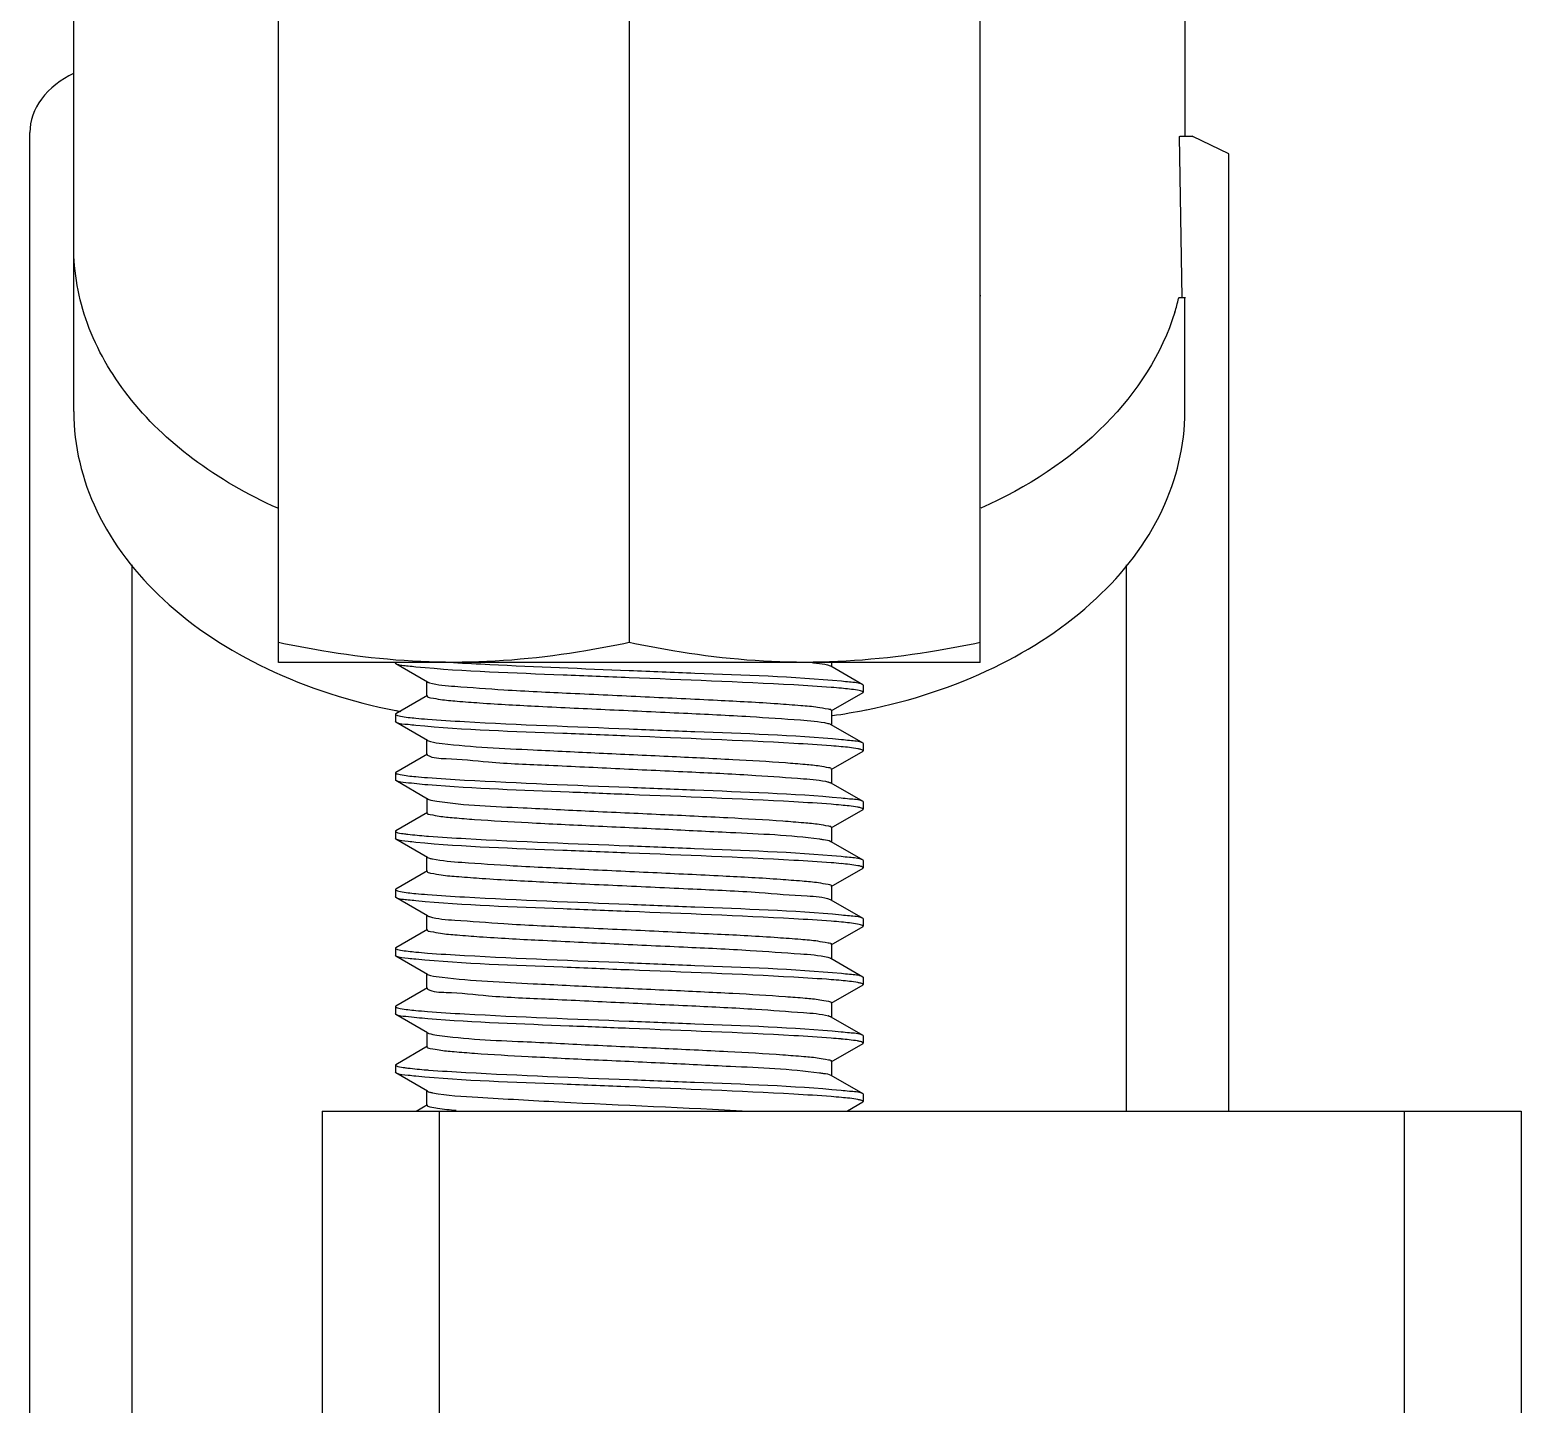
# Model space of a CAD drawing. Extents: x 27938 to 1507990, y 110129 to 923079.
# Drawn here: x 478325.5 to 478742.6, y 368703.7 to 369088.2 of the extents above; entities that cross this region are included whole.
import ezdxf

# ---------------------------------------------------------------- set-up
doc = ezdxf.new("R2010")
doc.units = 0
doc.header["$LTSCALE"] = 1000
doc.header["$MEASUREMENT"] = 0

msp = doc.modelspace()

# ---------------------------------------------------------------- linework, layer by layer
for p, q in [((478395.03, 368911.26), (478395.03, 369537.93)), ((478591.29, 368911.26), (478591.29, 369537.93)), ((478493.16, 369532.41), (478493.16, 368916.78)), ((478337.79, 369027.66), (478337.79, 369342.85)), ((478648.54, 369258.54), (478648.54, 369058.45)), ((478325.52, 366317.4), (478325.52, 369059.47)), ((478647.75, 369013.21), (478647.06, 369058.35)), ((478647.18, 369058.45), (478650.61, 369058.45)), ((478650.89, 369058.31), (478650.6, 369058.45)), ((478660.8, 369053.54), (478650.75, 369058.38)), ((478650.86, 369058.31), (478650.88, 369058.31)), ((478660.8, 368993.03), (478660.8, 369053.54)), ((478337.79, 368981.4), (478337.79, 369027.66)), ((478591.46, 369013.8), (478591.29, 369013.8)), ((478648.74, 369013.21), (478646.77, 369013.21)), ((478646.82, 369013.19), (478646.78, 369013.04)), ((478648.54, 368981.4), (478648.54, 369013.21)), ((478660.8, 368785.73), (478660.8, 368993.03)), ((478354.14, 366675.45), (478354.14, 368938.58)), ((478632.18, 368785.73), (478632.18, 368938.58)), ((478591.29, 368911.26), (478395.03, 368911.26)), ((478427.9, 368910.87), (478427.74, 368911.05)), ((478436.77, 368905.73), (478427.9, 368910.87)), ((478549.35, 368910.33), (478549.55, 368910.24)), ((478549.55, 368910.24), (478558.43, 368905.1)), ((478549.73, 368911.26), (478549.73, 368910.03)), ((478436.59, 368901.85), (478436.59, 368905.94)), ((478427.9, 368896.92), (478436.77, 368902.06)), ((478558.43, 368902.7), (478549.55, 368897.56)), ((478558.43, 368905.1), (478558.58, 368904.92)), ((478558.43, 368902.7), (478558.58, 368902.88)), ((478558.58, 368904.92), (478558.58, 368902.87)), ((478427.87, 368897.78), (478427.99, 368897.76)), ((478427.99, 368897.76), (478428.21, 368897.72)), ((478428.21, 368897.72), (478428.39, 368897.68)), ((478549.73, 368897.76), (478549.73, 368893.67)), ((478559.28, 368897.95), (478559.46, 368897.98)), ((478427.9, 368896.92), (478427.74, 368896.74)), ((478427.74, 368896.74), (478427.74, 368894.7)), ((478427.9, 368894.52), (478427.74, 368894.7)), ((478436.77, 368889.38), (478427.9, 368894.52)), ((478549.55, 368893.88), (478558.43, 368888.74)), ((478549.78, 368896.33), (478549.99, 368896.36)), ((478436.59, 368885.5), (478436.59, 368889.59)), ((478436.77, 368889.38), (478437.02, 368889.27)), ((478558.43, 368888.74), (478558.58, 368888.56)), ((478427.9, 368880.56), (478436.77, 368885.7)), ((478558.43, 368886.34), (478549.55, 368881.2)), ((478558.43, 368886.34), (478558.58, 368886.52)), ((478558.58, 368888.56), (478558.58, 368886.52)), ((478427.9, 368880.56), (478427.74, 368880.39)), ((478427.74, 368880.39), (478427.74, 368878.34)), ((478549.73, 368881.41), (478549.73, 368877.32)), ((478427.9, 368878.16), (478427.74, 368878.34)), ((478436.77, 368873.02), (478427.9, 368878.16)), ((478549.55, 368877.53), (478558.43, 368872.39)), ((478436.59, 368873.23), (478436.59, 368869.14)), ((478558.43, 368872.39), (478558.58, 368872.21)), ((478558.58, 368872.21), (478558.58, 368870.16)), ((478427.9, 368864.21), (478436.77, 368869.35)), ((478558.43, 368869.98), (478549.55, 368864.85)), ((478558.43, 368869.98), (478558.58, 368870.16)), ((478427.9, 368864.21), (478427.74, 368864.03)), ((478427.74, 368864.03), (478427.74, 368861.99)), ((478549.73, 368865.05), (478549.73, 368860.96)), ((478427.9, 368861.81), (478427.74, 368861.99)), ((478436.77, 368856.67), (478427.9, 368861.81)), ((478549.55, 368861.17), (478558.43, 368856.03)), ((478436.59, 368852.79), (478436.59, 368856.88)), ((478558.43, 368856.03), (478558.58, 368855.85)), ((478558.58, 368855.85), (478558.58, 368853.81)), ((478427.9, 368847.85), (478436.77, 368852.99)), ((478558.43, 368853.63), (478549.55, 368848.49)), ((478558.43, 368853.63), (478558.58, 368853.81)), ((478427.9, 368847.85), (478427.74, 368847.68)), ((478427.74, 368847.68), (478427.74, 368845.63)), ((478549.73, 368848.7), (478549.73, 368844.61)), ((478427.9, 368845.45), (478427.74, 368845.63)), ((478436.77, 368840.31), (478427.9, 368845.45)), ((478549.35, 368844.91), (478549.55, 368844.82)), ((478549.55, 368844.82), (478558.43, 368839.68)), ((478436.59, 368836.43), (478436.59, 368840.52)), ((478558.43, 368839.68), (478558.58, 368839.5)), ((478558.58, 368839.5), (478558.58, 368837.45)), ((478427.9, 368831.5), (478436.77, 368836.64)), ((478558.43, 368837.27), (478549.55, 368832.14)), ((478558.43, 368837.27), (478558.58, 368837.46)), ((478427.9, 368831.5), (478427.74, 368831.32)), ((478427.74, 368831.32), (478427.74, 368829.28)), ((478549.73, 368832.34), (478549.73, 368828.25)), ((478427.9, 368829.1), (478427.74, 368829.28)), ((478436.77, 368823.96), (478427.9, 368829.1)), ((478549.55, 368828.46), (478558.43, 368823.32)), ((478436.59, 368820.08), (478436.59, 368824.17)), ((478436.77, 368823.96), (478437.02, 368823.85)), ((478558.43, 368823.32), (478558.58, 368823.14)), ((478558.58, 368823.14), (478558.58, 368821.1)), ((478427.9, 368815.14), (478436.77, 368820.28)), ((478558.43, 368820.92), (478549.55, 368815.78)), ((478558.43, 368820.92), (478558.58, 368821.1)), ((478427.9, 368815.14), (478427.74, 368814.97)), ((478427.74, 368814.97), (478427.74, 368812.92)), ((478549.73, 368815.99), (478549.73, 368811.9)), ((478427.9, 368812.74), (478427.74, 368812.92)), ((478436.77, 368807.6), (478427.9, 368812.74)), ((478549.55, 368812.11), (478558.43, 368806.97)), ((478436.59, 368807.81), (478436.59, 368803.72)), ((478558.43, 368806.97), (478558.58, 368806.79)), ((478558.58, 368806.79), (478558.58, 368804.74)), ((478427.9, 368798.79), (478436.77, 368803.93)), ((478558.43, 368804.56), (478549.55, 368799.43)), ((478558.43, 368804.56), (478558.58, 368804.74)), ((478427.9, 368798.79), (478427.74, 368798.61)), ((478427.74, 368798.61), (478427.74, 368796.57)), ((478549.73, 368799.63), (478549.73, 368795.54)), ((478427.9, 368796.39), (478427.74, 368796.57)), ((478436.77, 368791.25), (478427.9, 368796.39)), ((478549.55, 368795.75), (478558.43, 368790.61)), ((478436.59, 368787.37), (478436.59, 368791.46)), ((478558.43, 368790.61), (478558.58, 368790.43)), ((478558.58, 368790.43), (478558.58, 368788.39)), ((478407.3, 368785.73), (478742.58, 368785.73)), ((478407.3, 368785.73), (478407.3, 366070.82)), ((478433.59, 368785.73), (478436.77, 368787.57)), ((478440.01, 368785.73), (478440.01, 366070.82)), ((478558.43, 368788.21), (478554.15, 368785.73)), ((478558.43, 368788.21), (478558.58, 368788.39)), ((478709.87, 368785.73), (478709.87, 366070.82)), ((478742.58, 368785.73), (478742.58, 366070.82))]:
    msp.add_line(p, q)
for centre, radius, start, end in [((478583.9, 369028.26), 64.69, 342.8989, 346.3913), ((478532.23, 368799.12), 112.7, 83.6689, 84.2232), ((478535.29, 368720.4), 184.41, 84.6378, 85.5439), ((478459.41, 369059.68), 164.94, 259.1592, 259.4672), ((478526.65, 369061.08), 166.36, 278.0643, 281.3093), ((478450.41, 369071.83), 177, 264.5118, 265.5533), ((478535.13, 368702.15), 186.31, 84.669, 85.543), ((478450.32, 369054.34), 175.86, 264.491, 265.556), ((478547.27, 368871.74), 6.24, 73.8589, 74.9069), ((478535.04, 368684.75), 187.36, 84.6853, 85.5419), ((478456.34, 369112.03), 250.15, 265.4503, 265.5766), ((478535.26, 368671.03), 184.71, 84.6443, 85.543), ((478450.34, 369021.85), 176.08, 264.4922, 265.5586), ((478535.29, 368654.98), 184.41, 84.6378, 85.5439), ((478450.41, 369006.41), 177, 264.5118, 265.5533), ((478535.13, 368636.73), 186.31, 84.669, 85.543), ((478450.32, 368988.92), 175.86, 264.491, 265.556), ((478547.27, 368806.32), 6.24, 73.8589, 74.9069), ((478535.04, 368619.33), 187.36, 84.6853, 85.5419), ((478456.34, 369046.61), 250.15, 265.4503, 265.5766), ((478535.26, 368605.61), 184.71, 84.6443, 85.543)]:
    msp.add_arc(centre, radius, start, end)
for points, knots in [([(478337.71, 369076.03), (478334.27, 369074.33), (478328.26, 369069.95), (478325.52, 369062.76), (478325.52, 369059.47)], [0, 0, 0, 0, 0.538137, 1, 1, 1, 1]), ([(478647.06, 369058.35), (478647.07, 369058.36), (478647.09, 369058.41), (478647.14, 369058.45), (478647.18, 369058.45)], [0, 0, 0, 0, 0.336031, 1, 1, 1, 1]), ([(478394.84, 368954.38), (478386.48, 368958.12), (478371.07, 368966.93), (478352.51, 368984.56), (478340.58, 369005.19), (478337.79, 369020.35), (478337.79, 369027.66)], [0, 0, 0, 0, 0.28083, 0.538855, 0.77586, 1, 1, 1, 1]), ([(478645.73, 369009.23), (478642.13, 368997.52), (478627.03, 368974.54), (478604.3, 368960.12), (478591.49, 368954.38)], [0, 0, 0, 0, 0.466075, 1, 1, 1, 1]), ([(478337.79, 368981.4), (478337.79, 368971.91), (478342.69, 368951.86), (478362.59, 368926.62), (478392.06, 368907.59), (478415.45, 368900.2), (478427.87, 368897.78)], [0, 0, 0, 0, 0.215322, 0.450095, 0.712861, 1, 1, 1, 1]), ([(478559.46, 368897.98), (478571.76, 368900.46), (478594.92, 368907.92), (478624.06, 368926.94), (478643.71, 368952.07), (478648.54, 368971.98), (478648.54, 368981.4)], [0, 0, 0, 0, 0.287034, 0.549657, 0.784456, 1, 1, 1, 1]), ([(478444.1, 368911.26), (478431.75, 368911.26), (478415.25, 368912.84), (478399.08, 368915.93), (478395.03, 368916.78)], [0, 0, 0, 0, 0.749211, 1, 1, 1, 1]), ([(478493.16, 368916.78), (478489.12, 368915.93), (478472.94, 368912.84), (478456.44, 368911.26), (478444.1, 368911.26)], [0, 0, 0, 0, 0.250789, 1, 1, 1, 1]), ([(478542.23, 368911.26), (478529.89, 368911.26), (478513.38, 368912.84), (478497.21, 368915.93), (478493.16, 368916.78)], [0, 0, 0, 0, 0.749211, 1, 1, 1, 1]), ([(478591.29, 368916.78), (478587.25, 368915.93), (478571.07, 368912.84), (478554.57, 368911.26), (478542.23, 368911.26)], [0, 0, 0, 0, 0.250789, 1, 1, 1, 1]), ([(478433.48, 368909.95), (478432.77, 368910.02), (478430.93, 368910.28), (478428.91, 368910.28), (478427.9, 368910.87)], [0, 0, 0, 0, 0.378132, 1, 1, 1, 1]), ([(478493.16, 368906.96), (478486.99, 368907.21), (478467.09, 368908.06), (478447.16, 368908.62), (478433.48, 368909.95)], [0, 0, 0, 0, 0.310323, 1, 1, 1, 1]), ([(478443.96, 368911.22), (478447.36, 368911.02), (478463.76, 368910.15), (478480.17, 368909.52), (478493.16, 368909.01)], [0, 0, 0, 0, 0.207728, 1, 1, 1, 1]), ([(478544.66, 368911.14), (478545.21, 368911.08), (478546.78, 368910.87), (478548.39, 368910.71), (478549.35, 368910.33)], [0, 0, 0, 0, 0.350941, 1, 1, 1, 1]), ([(478436.77, 368905.73), (478436.84, 368905.69), (478437.01, 368905.62), (478437.19, 368905.56), (478437.29, 368905.53)], [0, 0, 0, 0, 0.429478, 1, 1, 1, 1]), ([(478437.29, 368905.53), (478439.57, 368904.86), (478446.61, 368904.45), (478459.7, 368903.4), (478477.48, 368902.59), (478497.39, 368901.66), (478516.68, 368900.75), (478531.3, 368899.99), (478540.46, 368899.27), (478545.45, 368898.88), (478547.8, 368898.35), (478549.73, 368898.13), (478549.73, 368897.76)], [0, 0, 0, 0, 0.063162, 0.185571, 0.350627, 0.535705, 0.715395, 0.865028, 0.921933, 0.964141, 0.990304, 1, 1, 1, 1]), ([(478493.16, 368909.01), (478499.27, 368908.76), (478519.06, 368907.92), (478538.88, 368907.34), (478552.51, 368906.05)], [0, 0, 0, 0, 0.308852, 1, 1, 1, 1]), ([(478549.62, 368904.25), (478546.15, 368904.53), (478527.34, 368905.66), (478508.51, 368906.35), (478493.16, 368906.96)], [0, 0, 0, 0, 0.18453, 1, 1, 1, 1]), ([(478552.51, 368906.05), (478553.26, 368905.98), (478555.22, 368905.7), (478557.35, 368905.72), (478558.43, 368905.1)], [0, 0, 0, 0, 0.37931, 1, 1, 1, 1]), ([(478436.6, 368901.85), (478436.6, 368901.5), (478438.47, 368901.27), (478440.77, 368900.75), (478445.64, 368900.36), (478454.61, 368899.65), (478468.94, 368898.9), (478487.92, 368898), (478507.65, 368897.09), (478525.45, 368896.26), (478538.87, 368895.29), (478546.17, 368894.78), (478548.67, 368894.18)], [0, 0, 0, 0, 0.00951, 0.035123, 0.076469, 0.132247, 0.279239, 0.456494, 0.640275, 0.805971, 0.931424, 1, 1, 1, 1]), ([(478557.84, 368903.27), (478557.56, 368903.34), (478555.8, 368903.69), (478554.02, 368903.86), (478552.52, 368904)], [0, 0, 0, 0, 0.163145, 1, 1, 1, 1]), ([(478558.58, 368902.88), (478558.58, 368902.97), (478558.28, 368903.15), (478558.03, 368903.22), (478557.84, 368903.27)], [0, 0, 0, 0, 0.315061, 1, 1, 1, 1]), ([(478427.74, 368896.74), (478427.74, 368896.66), (478427.99, 368896.49), (478428.21, 368896.43), (478428.37, 368896.38)], [0, 0, 0, 0, 0.322005, 1, 1, 1, 1]), ([(478433.43, 368893.6), (478432.73, 368893.67), (478430.9, 368893.93), (478428.9, 368893.93), (478427.9, 368894.52)], [0, 0, 0, 0, 0.377931, 1, 1, 1, 1]), ([(478428.37, 368896.38), (478428.63, 368896.3), (478430.32, 368895.95), (478432.04, 368895.78), (478433.48, 368895.64)], [0, 0, 0, 0, 0.159397, 1, 1, 1, 1]), ([(478493.16, 368890.61), (478486.98, 368890.85), (478467.06, 368891.71), (478447.11, 368892.27), (478433.43, 368893.6)], [0, 0, 0, 0, 0.310595, 1, 1, 1, 1]), ([(478436.69, 368895.36), (478440.16, 368895.09), (478458.97, 368893.95), (478477.8, 368893.26), (478493.16, 368892.65)], [0, 0, 0, 0, 0.184455, 1, 1, 1, 1]), ([(478548.67, 368894.18), (478548.85, 368894.14), (478549.15, 368894.06), (478549.44, 368893.94), (478549.55, 368893.88)], [0, 0, 0, 0, 0.59312, 1, 1, 1, 1]), ([(478437.02, 368889.27), (478437.21, 368889.19), (478438.45, 368888.86), (478439.73, 368888.71), (478440.8, 368888.58)], [0, 0, 0, 0, 0.158312, 1, 1, 1, 1]), ([(478493.16, 368892.65), (478499.28, 368892.41), (478519.07, 368891.56), (478538.89, 368890.98), (478552.52, 368889.69)], [0, 0, 0, 0, 0.308927, 1, 1, 1, 1]), ([(478549.61, 368887.9), (478546.14, 368888.17), (478527.34, 368889.31), (478508.51, 368890), (478493.16, 368890.61)], [0, 0, 0, 0, 0.184554, 1, 1, 1, 1]), ([(478552.52, 368889.69), (478553.28, 368889.62), (478555.23, 368889.35), (478557.36, 368889.36), (478558.43, 368888.74)], [0, 0, 0, 0, 0.379296, 1, 1, 1, 1]), ([(478436.6, 368885.5), (478436.6, 368885.46), (478436.64, 368885.37), (478436.72, 368885.32), (478436.76, 368885.29)], [0, 0, 0, 0, 0.402304, 1, 1, 1, 1]), ([(478436.76, 368885.29), (478438.28, 368884.4), (478444.33, 368884.44), (478455.37, 368883.07), (478471.69, 368882.47), (478490.61, 368881.51), (478509.91, 368880.63), (478527.06, 368879.82), (478539.77, 368878.84), (478546.62, 368878.38), (478548.9, 368877.77)], [0, 0, 0, 0, 0.046973, 0.152409, 0.303029, 0.479455, 0.658932, 0.818305, 0.937036, 1, 1, 1, 1]), ([(478440.8, 368888.58), (478449.26, 368887.55), (478463.93, 368886.93), (478485.02, 368885.85), (478503.65, 368885.03), (478521, 368884.17), (478533.86, 368883.46), (478541.8, 368882.8), (478546.07, 368882.43), (478548.11, 368881.97), (478549.73, 368881.72), (478549.73, 368881.41)], [0, 0, 0, 0, 0.234088, 0.402448, 0.579889, 0.745639, 0.880314, 0.930897, 0.968237, 0.991317, 1, 1, 1, 1]), ([(478557.91, 368886.89), (478557.62, 368886.97), (478555.82, 368887.34), (478553.98, 368887.51), (478552.44, 368887.66)], [0, 0, 0, 0, 0.159617, 1, 1, 1, 1]), ([(478558.58, 368886.52), (478558.58, 368886.6), (478558.31, 368886.78), (478558.08, 368886.85), (478557.91, 368886.89)], [0, 0, 0, 0, 0.317967, 1, 1, 1, 1]), ([(478427.74, 368880.39), (478427.74, 368880.31), (478427.97, 368880.14), (478428.18, 368880.08), (478428.33, 368880.04)], [0, 0, 0, 0, 0.324871, 1, 1, 1, 1]), ([(478436.78, 368876.96), (478434.74, 368877.12), (478431.84, 368877.52), (478428.72, 368877.69), (478427.9, 368878.16)], [0, 0, 0, 0, 0.683734, 1, 1, 1, 1]), ([(478428.33, 368880.04), (478428.59, 368879.96), (478430.28, 368879.6), (478431.99, 368879.43), (478433.43, 368879.29)], [0, 0, 0, 0, 0.157623, 1, 1, 1, 1]), ([(478436.69, 368879.01), (478440.16, 368878.74), (478458.97, 368877.6), (478477.8, 368876.91), (478493.16, 368876.3)], [0, 0, 0, 0, 0.184436, 1, 1, 1, 1]), ([(478493.16, 368874.25), (478487.56, 368874.48), (478468.76, 368875.25), (478449.95, 368875.92), (478436.78, 368876.96)], [0, 0, 0, 0, 0.297863, 1, 1, 1, 1]), ([(478493.16, 368876.3), (478499.26, 368876.05), (478519.03, 368875.21), (478538.82, 368874.63), (478552.44, 368873.35)], [0, 0, 0, 0, 0.308576, 1, 1, 1, 1]), ([(478549.01, 368877.73), (478549.12, 368877.7), (478549.3, 368877.65), (478549.48, 368877.57), (478549.55, 368877.53)], [0, 0, 0, 0, 0.572041, 1, 1, 1, 1]), ([(478436.78, 368873.02), (478436.89, 368872.96), (478437.7, 368872.66), (478438.57, 368872.53), (478439.3, 368872.42)], [0, 0, 0, 0, 0.147905, 1, 1, 1, 1]), ([(478439.3, 368872.42), (478447.29, 368871.22), (478461.59, 368870.74), (478482.45, 368869.6), (478501.55, 368868.77), (478519.56, 368867.89), (478533.02, 368867.16), (478541.36, 368866.49), (478545.87, 368866.11), (478548, 368865.62), (478549.73, 368865.39), (478549.73, 368865.05)], [0, 0, 0, 0, 0.218787, 0.386207, 0.566108, 0.736243, 0.875583, 0.928118, 0.966979, 0.991, 1, 1, 1, 1]), ([(478549.61, 368871.54), (478546.14, 368871.82), (478527.34, 368872.95), (478508.51, 368873.64), (478493.16, 368874.25)], [0, 0, 0, 0, 0.184575, 1, 1, 1, 1]), ([(478552.44, 368873.35), (478553.2, 368873.27), (478555.18, 368873), (478557.34, 368873.02), (478558.43, 368872.39)], [0, 0, 0, 0, 0.37952, 1, 1, 1, 1]), ([(478436.59, 368869.14), (478436.59, 368868.82), (478438.27, 368868.58), (478440.35, 368868.11), (478444.74, 368867.73), (478452.89, 368867.06), (478466.04, 368866.34), (478483.72, 368865.47), (478502.6, 368864.65), (478523.58, 368863.54), (478538.08, 368862.98), (478546.32, 368861.87)], [0, 0, 0, 0, 0.00884, 0.032379, 0.070466, 0.122006, 0.258971, 0.426878, 0.605536, 0.773444, 1, 1, 1, 1]), ([(478557.82, 368870.56), (478557.54, 368870.64), (478555.74, 368870.99), (478553.92, 368871.16), (478552.4, 368871.3)], [0, 0, 0, 0, 0.163234, 1, 1, 1, 1]), ([(478558.58, 368870.16), (478558.58, 368870.26), (478558.27, 368870.45), (478558.02, 368870.51), (478557.82, 368870.56)], [0, 0, 0, 0, 0.313847, 1, 1, 1, 1]), ([(478427.74, 368864.03), (478427.74, 368863.96), (478428.49, 368863.41), (478429.26, 368863.46), (478429.96, 368863.35)], [0, 0, 0, 0, 0.093121, 1, 1, 1, 1]), ([(478433.44, 368860.89), (478432.73, 368860.96), (478430.9, 368861.22), (478428.91, 368861.22), (478427.9, 368861.81)], [0, 0, 0, 0, 0.377935, 1, 1, 1, 1]), ([(478429.96, 368863.35), (478430.38, 368863.29), (478432.55, 368863), (478434.73, 368862.81), (478436.5, 368862.67)], [0, 0, 0, 0, 0.190828, 1, 1, 1, 1]), ([(478493.16, 368857.9), (478486.98, 368858.14), (478467.06, 368859), (478447.11, 368859.56), (478433.44, 368860.89)], [0, 0, 0, 0, 0.310578, 1, 1, 1, 1]), ([(478437.05, 368862.63), (478440.52, 368862.36), (478459.22, 368861.23), (478477.93, 368860.55), (478493.16, 368859.94)], [0, 0, 0, 0, 0.18595, 1, 1, 1, 1]), ([(478493.16, 368859.94), (478499.25, 368859.7), (478519, 368858.86), (478538.78, 368858.27), (478552.4, 368856.99)], [0, 0, 0, 0, 0.308379, 1, 1, 1, 1]), ([(478546.32, 368861.87), (478546.71, 368861.82), (478547.79, 368861.64), (478548.94, 368861.52), (478549.55, 368861.17)], [0, 0, 0, 0, 0.360643, 1, 1, 1, 1]), ([(478436.77, 368856.67), (478436.93, 368856.58), (478437.38, 368856.43), (478437.84, 368856.33), (478438.12, 368856.27)], [0, 0, 0, 0, 0.388593, 1, 1, 1, 1]), ([(478438.12, 368856.27), (478440.83, 368855.73), (478448.4, 368855.16), (478462.12, 368854.24), (478479.92, 368853.4), (478499.45, 368852.5), (478518.12, 368851.61), (478532.16, 368850.87), (478540.91, 368850.17), (478545.66, 368849.78), (478547.9, 368849.28), (478549.73, 368849.05), (478549.73, 368848.7)], [0, 0, 0, 0, 0.074051, 0.202548, 0.368862, 0.551322, 0.726125, 0.870472, 0.925123, 0.96561, 0.990669, 1, 1, 1, 1]), ([(478549.62, 368855.19), (478546.15, 368855.46), (478527.34, 368856.6), (478508.51, 368857.29), (478493.16, 368857.9)], [0, 0, 0, 0, 0.184524, 1, 1, 1, 1]), ([(478552.4, 368856.99), (478553.17, 368856.92), (478555.16, 368856.64), (478557.33, 368856.67), (478558.43, 368856.03)], [0, 0, 0, 0, 0.379704, 1, 1, 1, 1]), ([(478436.6, 368852.79), (478436.6, 368852.41), (478438.58, 368852.2), (478440.99, 368851.65), (478446.11, 368851.26), (478455.49, 368850.53), (478470.41, 368849.76), (478490.02, 368848.85), (478510.11, 368847.88), (478527.86, 368847.14), (478540.54, 368845.93), (478547.34, 368845.71), (478549.35, 368844.91)], [0, 0, 0, 0, 0.009911, 0.036684, 0.079861, 0.138026, 0.290611, 0.473012, 0.659513, 0.823824, 0.942824, 1, 1, 1, 1]), ([(478557.92, 368854.18), (478557.64, 368854.26), (478555.85, 368854.62), (478554.03, 368854.8), (478552.51, 368854.94)], [0, 0, 0, 0, 0.159226, 1, 1, 1, 1]), ([(478558.58, 368853.81), (478558.58, 368853.89), (478558.32, 368854.07), (478558.09, 368854.13), (478557.92, 368854.18)], [0, 0, 0, 0, 0.318631, 1, 1, 1, 1]), ([(478427.74, 368847.68), (478427.74, 368847.6), (478427.99, 368847.42), (478428.2, 368847.36), (478428.36, 368847.32)], [0, 0, 0, 0, 0.322656, 1, 1, 1, 1]), ([(478428.36, 368847.32), (478428.62, 368847.24), (478430.3, 368846.89), (478432, 368846.72), (478433.44, 368846.58)], [0, 0, 0, 0, 0.159145, 1, 1, 1, 1]), ([(478433.48, 368844.53), (478432.77, 368844.6), (478430.93, 368844.86), (478428.91, 368844.86), (478427.9, 368845.45)], [0, 0, 0, 0, 0.378132, 1, 1, 1, 1]), ([(478493.16, 368841.54), (478486.99, 368841.79), (478467.09, 368842.64), (478447.16, 368843.2), (478433.48, 368844.53)], [0, 0, 0, 0, 0.310323, 1, 1, 1, 1]), ([(478436.7, 368846.3), (478440.17, 368846.02), (478458.98, 368844.89), (478477.81, 368844.2), (478493.16, 368843.59)], [0, 0, 0, 0, 0.184477, 1, 1, 1, 1]), ([(478493.16, 368843.59), (478499.27, 368843.34), (478519.06, 368842.5), (478538.88, 368841.92), (478552.51, 368840.63)], [0, 0, 0, 0, 0.308852, 1, 1, 1, 1]), ([(478436.77, 368840.31), (478436.84, 368840.27), (478437.01, 368840.2), (478437.19, 368840.14), (478437.29, 368840.11)], [0, 0, 0, 0, 0.429478, 1, 1, 1, 1]), ([(478437.29, 368840.11), (478439.57, 368839.44), (478446.61, 368839.03), (478459.7, 368837.98), (478477.48, 368837.17), (478497.39, 368836.24), (478516.68, 368835.33), (478531.3, 368834.57), (478540.46, 368833.85), (478545.45, 368833.46), (478547.8, 368832.93), (478549.73, 368832.71), (478549.73, 368832.34)], [0, 0, 0, 0, 0.063162, 0.185571, 0.350627, 0.535705, 0.715395, 0.865028, 0.921933, 0.964141, 0.990304, 1, 1, 1, 1]), ([(478549.62, 368838.83), (478546.15, 368839.11), (478527.34, 368840.24), (478508.51, 368840.93), (478493.16, 368841.54)], [0, 0, 0, 0, 0.18453, 1, 1, 1, 1]), ([(478552.51, 368840.63), (478553.26, 368840.56), (478555.22, 368840.28), (478557.35, 368840.3), (478558.43, 368839.68)], [0, 0, 0, 0, 0.37931, 1, 1, 1, 1]), ([(478557.84, 368837.85), (478557.56, 368837.92), (478555.8, 368838.27), (478554.02, 368838.44), (478552.52, 368838.58)], [0, 0, 0, 0, 0.163145, 1, 1, 1, 1]), ([(478436.6, 368836.43), (478436.6, 368836.08), (478438.47, 368835.85), (478440.77, 368835.33), (478445.64, 368834.94), (478454.61, 368834.23), (478468.94, 368833.48), (478487.92, 368832.58), (478507.65, 368831.67), (478525.45, 368830.84), (478538.87, 368829.87), (478546.17, 368829.36), (478548.67, 368828.76)], [0, 0, 0, 0, 0.00951, 0.035123, 0.076469, 0.132247, 0.279239, 0.456494, 0.640275, 0.805971, 0.931424, 1, 1, 1, 1]), ([(478558.58, 368837.46), (478558.58, 368837.55), (478558.28, 368837.73), (478558.03, 368837.8), (478557.84, 368837.85)], [0, 0, 0, 0, 0.315061, 1, 1, 1, 1]), ([(478427.74, 368831.32), (478427.74, 368831.24), (478427.99, 368831.07), (478428.21, 368831.01), (478428.37, 368830.96)], [0, 0, 0, 0, 0.322005, 1, 1, 1, 1]), ([(478428.37, 368830.96), (478428.63, 368830.88), (478430.32, 368830.53), (478432.04, 368830.36), (478433.48, 368830.22)], [0, 0, 0, 0, 0.159397, 1, 1, 1, 1]), ([(478433.43, 368828.18), (478432.73, 368828.25), (478430.9, 368828.51), (478428.9, 368828.51), (478427.9, 368829.1)], [0, 0, 0, 0, 0.377931, 1, 1, 1, 1]), ([(478493.16, 368825.19), (478486.98, 368825.43), (478467.06, 368826.29), (478447.11, 368826.85), (478433.43, 368828.18)], [0, 0, 0, 0, 0.310595, 1, 1, 1, 1]), ([(478436.69, 368829.94), (478440.16, 368829.67), (478458.97, 368828.53), (478477.8, 368827.84), (478493.16, 368827.23)], [0, 0, 0, 0, 0.184455, 1, 1, 1, 1]), ([(478493.16, 368827.23), (478499.28, 368826.99), (478519.07, 368826.14), (478538.89, 368825.56), (478552.52, 368824.27)], [0, 0, 0, 0, 0.308927, 1, 1, 1, 1]), ([(478548.67, 368828.76), (478548.85, 368828.72), (478549.15, 368828.64), (478549.44, 368828.52), (478549.55, 368828.46)], [0, 0, 0, 0, 0.59312, 1, 1, 1, 1]), ([(478437.02, 368823.85), (478437.21, 368823.77), (478438.45, 368823.44), (478439.73, 368823.29), (478440.8, 368823.16)], [0, 0, 0, 0, 0.158312, 1, 1, 1, 1]), ([(478440.8, 368823.16), (478449.26, 368822.13), (478463.93, 368821.51), (478485.02, 368820.43), (478503.65, 368819.61), (478521, 368818.75), (478533.86, 368818.04), (478541.8, 368817.38), (478546.07, 368817.01), (478548.11, 368816.55), (478549.73, 368816.3), (478549.73, 368815.99)], [0, 0, 0, 0, 0.234088, 0.402448, 0.579889, 0.745639, 0.880314, 0.930897, 0.968237, 0.991317, 1, 1, 1, 1]), ([(478549.61, 368822.48), (478546.14, 368822.75), (478527.34, 368823.89), (478508.51, 368824.58), (478493.16, 368825.19)], [0, 0, 0, 0, 0.184554, 1, 1, 1, 1]), ([(478557.91, 368821.47), (478557.62, 368821.55), (478555.82, 368821.92), (478553.98, 368822.09), (478552.44, 368822.24)], [0, 0, 0, 0, 0.159617, 1, 1, 1, 1]), ([(478552.52, 368824.27), (478553.28, 368824.2), (478555.23, 368823.93), (478557.36, 368823.94), (478558.43, 368823.32)], [0, 0, 0, 0, 0.379296, 1, 1, 1, 1]), ([(478436.6, 368820.08), (478436.6, 368820.04), (478436.64, 368819.95), (478436.72, 368819.9), (478436.76, 368819.87)], [0, 0, 0, 0, 0.402304, 1, 1, 1, 1]), ([(478436.76, 368819.87), (478438.28, 368818.98), (478444.33, 368819.02), (478455.37, 368817.65), (478471.69, 368817.05), (478490.61, 368816.09), (478509.91, 368815.21), (478527.06, 368814.4), (478539.77, 368813.42), (478546.62, 368812.96), (478548.9, 368812.35)], [0, 0, 0, 0, 0.046973, 0.152409, 0.303029, 0.479455, 0.658932, 0.818305, 0.937036, 1, 1, 1, 1]), ([(478558.58, 368821.1), (478558.58, 368821.18), (478558.31, 368821.36), (478558.08, 368821.43), (478557.91, 368821.47)], [0, 0, 0, 0, 0.317967, 1, 1, 1, 1]), ([(478427.74, 368814.97), (478427.74, 368814.89), (478427.97, 368814.72), (478428.18, 368814.66), (478428.33, 368814.62)], [0, 0, 0, 0, 0.324871, 1, 1, 1, 1]), ([(478428.33, 368814.62), (478428.59, 368814.54), (478430.28, 368814.18), (478431.99, 368814.01), (478433.43, 368813.87)], [0, 0, 0, 0, 0.157623, 1, 1, 1, 1]), ([(478436.69, 368813.59), (478440.16, 368813.32), (478458.97, 368812.18), (478477.8, 368811.49), (478493.16, 368810.88)], [0, 0, 0, 0, 0.184436, 1, 1, 1, 1]), ([(478436.78, 368811.54), (478434.74, 368811.7), (478431.84, 368812.1), (478428.72, 368812.27), (478427.9, 368812.74)], [0, 0, 0, 0, 0.683734, 1, 1, 1, 1]), ([(478493.16, 368808.83), (478487.56, 368809.06), (478468.76, 368809.83), (478449.95, 368810.5), (478436.78, 368811.54)], [0, 0, 0, 0, 0.297863, 1, 1, 1, 1]), ([(478493.16, 368810.88), (478499.26, 368810.63), (478519.03, 368809.79), (478538.82, 368809.21), (478552.44, 368807.93)], [0, 0, 0, 0, 0.308576, 1, 1, 1, 1]), ([(478549.01, 368812.31), (478549.12, 368812.28), (478549.3, 368812.22), (478549.48, 368812.15), (478549.55, 368812.11)], [0, 0, 0, 0, 0.572041, 1, 1, 1, 1]), ([(478436.78, 368807.6), (478436.89, 368807.54), (478437.7, 368807.23), (478438.57, 368807.11), (478439.3, 368807)], [0, 0, 0, 0, 0.147905, 1, 1, 1, 1]), ([(478439.3, 368807), (478447.29, 368805.8), (478461.59, 368805.32), (478482.45, 368804.18), (478501.55, 368803.35), (478519.56, 368802.47), (478533.02, 368801.74), (478541.36, 368801.07), (478545.87, 368800.68), (478548, 368800.2), (478549.73, 368799.97), (478549.73, 368799.63)], [0, 0, 0, 0, 0.218787, 0.386207, 0.566108, 0.736243, 0.875583, 0.928118, 0.966979, 0.991, 1, 1, 1, 1]), ([(478549.61, 368806.12), (478546.14, 368806.4), (478527.34, 368807.53), (478508.51, 368808.22), (478493.16, 368808.83)], [0, 0, 0, 0, 0.184575, 1, 1, 1, 1]), ([(478557.82, 368805.14), (478557.54, 368805.22), (478555.74, 368805.57), (478553.92, 368805.74), (478552.4, 368805.88)], [0, 0, 0, 0, 0.163234, 1, 1, 1, 1]), ([(478552.44, 368807.93), (478553.2, 368807.85), (478555.18, 368807.58), (478557.34, 368807.6), (478558.43, 368806.97)], [0, 0, 0, 0, 0.37952, 1, 1, 1, 1]), ([(478436.59, 368803.72), (478436.59, 368803.4), (478438.27, 368803.16), (478440.35, 368802.69), (478444.74, 368802.31), (478452.89, 368801.64), (478466.04, 368800.92), (478483.72, 368800.05), (478502.6, 368799.23), (478523.58, 368798.12), (478538.08, 368797.56), (478546.32, 368796.45)], [0, 0, 0, 0, 0.00884, 0.032379, 0.070466, 0.122006, 0.258971, 0.426878, 0.605536, 0.773444, 1, 1, 1, 1]), ([(478558.58, 368804.74), (478558.58, 368804.84), (478558.27, 368805.03), (478558.02, 368805.09), (478557.82, 368805.14)], [0, 0, 0, 0, 0.313847, 1, 1, 1, 1]), ([(478427.74, 368798.61), (478427.74, 368798.54), (478428.49, 368797.99), (478429.26, 368798.04), (478429.96, 368797.93)], [0, 0, 0, 0, 0.093121, 1, 1, 1, 1]), ([(478429.96, 368797.93), (478430.38, 368797.87), (478432.55, 368797.58), (478434.73, 368797.39), (478436.5, 368797.25)], [0, 0, 0, 0, 0.190828, 1, 1, 1, 1]), ([(478437.05, 368797.2), (478440.52, 368796.94), (478459.22, 368795.81), (478477.93, 368795.13), (478493.16, 368794.52)], [0, 0, 0, 0, 0.18595, 1, 1, 1, 1]), ([(478433.44, 368795.47), (478432.73, 368795.54), (478430.9, 368795.8), (478428.91, 368795.8), (478427.9, 368796.39)], [0, 0, 0, 0, 0.377935, 1, 1, 1, 1]), ([(478493.16, 368792.48), (478486.98, 368792.72), (478467.06, 368793.58), (478447.11, 368794.14), (478433.44, 368795.47)], [0, 0, 0, 0, 0.310578, 1, 1, 1, 1]), ([(478493.16, 368794.52), (478499.25, 368794.28), (478519, 368793.44), (478538.78, 368792.85), (478552.4, 368791.57)], [0, 0, 0, 0, 0.308379, 1, 1, 1, 1]), ([(478546.32, 368796.45), (478546.71, 368796.4), (478547.79, 368796.22), (478548.94, 368796.1), (478549.55, 368795.75)], [0, 0, 0, 0, 0.360643, 1, 1, 1, 1]), ([(478436.77, 368791.25), (478436.93, 368791.16), (478437.38, 368791.01), (478437.84, 368790.91), (478438.12, 368790.85)], [0, 0, 0, 0, 0.388593, 1, 1, 1, 1]), ([(478438.12, 368790.85), (478442.28, 368790.02), (478454.15, 368789.42), (478483.53, 368787.62), (478508.77, 368786.73), (478526.39, 368785.73)], [0, 0, 0, 0, 0.144037, 0.40116, 1, 1, 1, 1]), ([(478549.62, 368789.77), (478546.15, 368790.04), (478527.34, 368791.18), (478508.51, 368791.87), (478493.16, 368792.48)], [0, 0, 0, 0, 0.184524, 1, 1, 1, 1]), ([(478552.4, 368791.57), (478553.17, 368791.5), (478555.16, 368791.22), (478557.33, 368791.25), (478558.43, 368790.61)], [0, 0, 0, 0, 0.379704, 1, 1, 1, 1]), ([(478557.92, 368788.76), (478557.64, 368788.84), (478555.85, 368789.2), (478554.03, 368789.38), (478552.51, 368789.52)], [0, 0, 0, 0, 0.159226, 1, 1, 1, 1]), ([(478558.58, 368788.39), (478558.58, 368788.47), (478558.32, 368788.65), (478558.09, 368788.71), (478557.92, 368788.76)], [0, 0, 0, 0, 0.318631, 1, 1, 1, 1]), ([(478436.6, 368787.37), (478436.6, 368787.08), (478438.04, 368786.82), (478438.82, 368786.63), (478439.57, 368786.52)], [0, 0, 0, 0, 0.275183, 1, 1, 1, 1])]:
    msp.add_open_spline(points, degree=3, knots=knots)
msp.add_open_spline([(478439.57, 368786.52), (478441.28, 368786.27), (478443.01, 368786.11), (478444.73, 368785.95)], degree=3)

doc.saveas('drawing.dxf')
